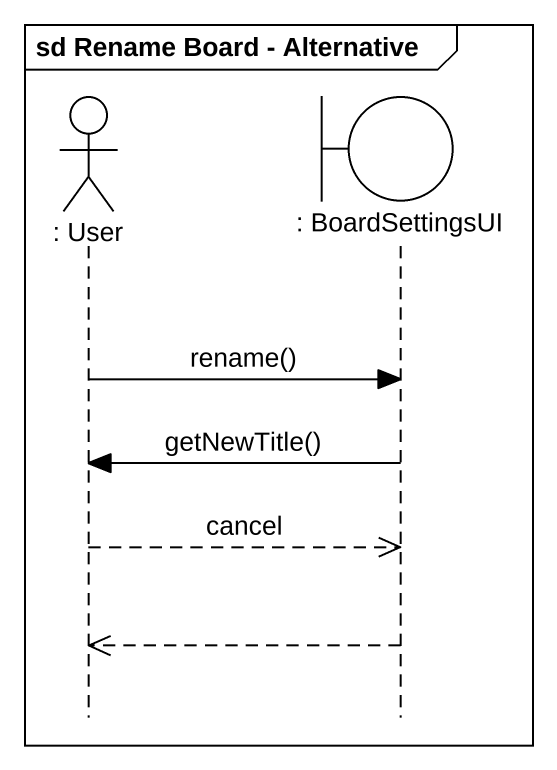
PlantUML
@startuml
mainframe sd Rename Board - Alternative
hide footbox
actor ": User" as User
boundary ": BoardSettingsUI" as BoardSettingsUI

User -> BoardSettingsUI : rename()
BoardSettingsUI -> User : getNewTitle()
User -->> BoardSettingsUI : cancel
BoardSettingsUI -->> User
@enduml
